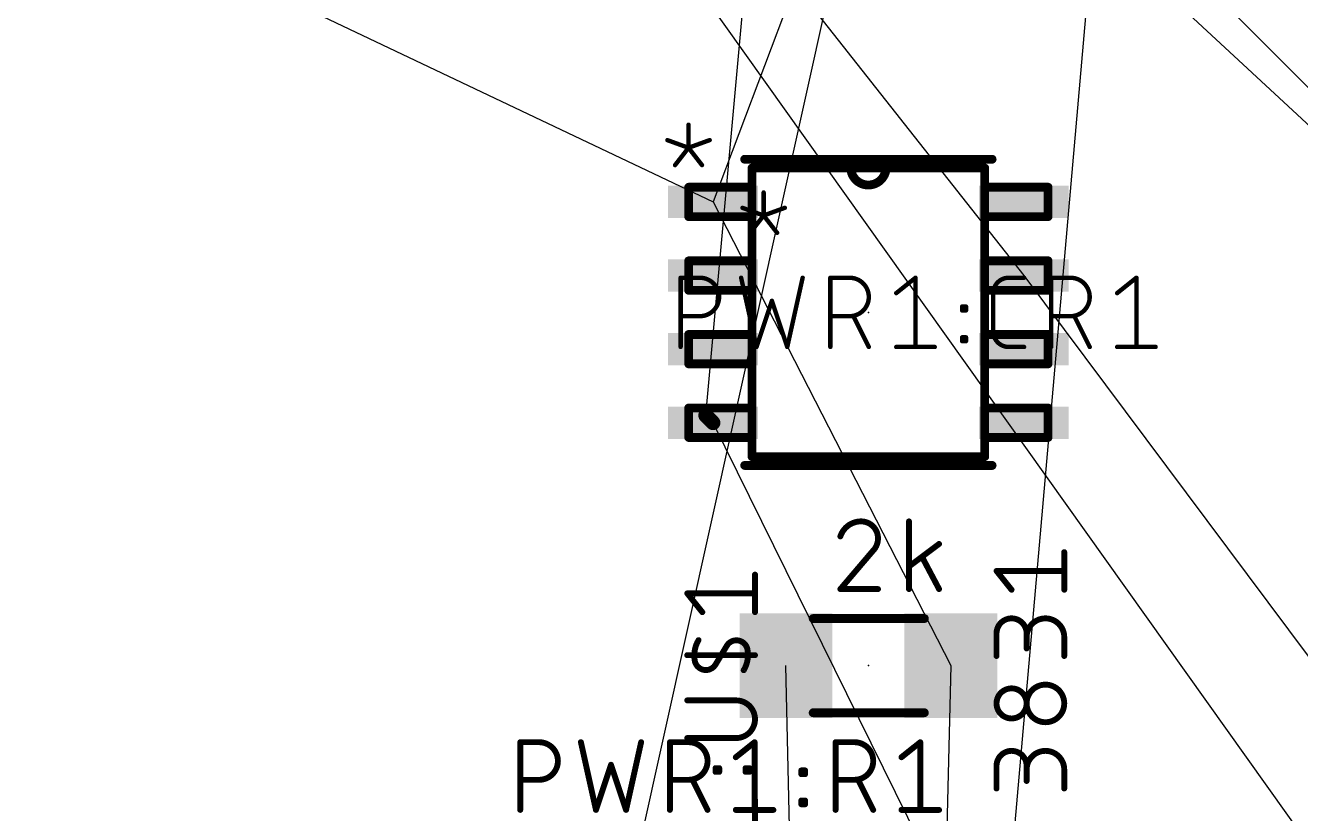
# Model space of a CAD drawing. Extents: x -83 to 167, y -158 to 93.
# Drawn here: x 110.88 to 132.87, y 39.14 to 52.74 of the extents above; entities that cross this region are included whole.
import ezdxf

# ---------------------------------------------------------------- set-up
doc = ezdxf.new("R2010")
doc.units = 0
for name, color, linetype in [('1', 22, 'CONTINUOUS'), ('19', 53, 'CONTINUOUS'), ('21', 253, 'CONTINUOUS'), ('23', 7, 'CONTINUOUS'), ('25', 253, 'CONTINUOUS'), ('27', 253, 'CONTINUOUS'), ('51', 253, 'CONTINUOUS')]:
    doc.layers.add(name, color=color, linetype=linetype)

# ---------------------------------------------------------------- blocks, each defined once
blk = doc.blocks.new('RECT')
blk.add_solid([(-0.5, -0.5), (0.5, -0.5), (-0.5, 0.5), (0.5, 0.5)])

msp = doc.modelspace()

# ---------------------------------------------------------------- linework, layer by layer
at = {"layer": '1', "const_width": 0.254}
msp.add_lwpolyline([(122.6073, 46.012), (122.7343, 45.885)], dxfattribs=at)
at = {"layer": '1', "const_width": 0.127}
for points in [[(122.6522, 46.0569, 1), (122.5624, 45.9671)], [(122.6894, 45.8401, 1), (122.7792, 45.9299)]]:
    msp.add_lwpolyline(points, format="xyb", dxfattribs=at)
at = {"layer": '19'}
for p, q in [((112.507, 68.21), (128.0937, 48.425)), ((114.507, 68.21), (152.7952, 32.6262)), ((116.507, 68.21), (152.7952, 31.8134)), ((130.507, 68.21), (126.836, 26.454)), ((142.026, 25.946), (117.028, 61.05)), ((110.876, -9.126), (125.652, 57.442)), ((122.6073, 46.012), (123.652, 57.442)), ((125.652, 57.442), (122.7343, 49.695)), ((112.528, 54.55), (122.7343, 49.695)), ((122.7343, 49.695), (126.836, 41.694)), ((128.0937, 48.425), (144.87, 25.946)), ((126.714, 37.818), (122.7343, 45.885)), ((124.114, 35.918), (123.992, 41.694)), ((126.836, 41.694), (126.714, 36.868))]:
    msp.add_line(p, q, dxfattribs=at)
at = {"layer": '21'}
for points, const_width in [([(122.3117, 51.0271), (122.3117, 50.6292)], 0.0762), ([(122.3117, 50.6292), (121.9469, 50.7618)], 0.0762), ([(122.3117, 50.6292), (122.6764, 50.7618)], 0.0762), ([(122.0795, 50.3307), (122.3117, 50.6292)], 0.0762), ([(122.3117, 50.6292), (122.5438, 50.3307)], 0.0762), ([(127.5476, 50.4316), (123.2804, 50.4316)], 0.1524), ([(123.2804, 45.1484), (127.5476, 45.1484)], 0.1524)]:
    msp.add_lwpolyline(points, dxfattribs=dict(at, const_width=const_width))
for points, const_width in [([(122.3307, 51.0271, 1), (122.2926, 51.0271)], 0.0381), ([(121.9534, 50.7797, 1), (121.9404, 50.7439)], 0.0381), ([(122.683, 50.7439, 1), (122.6699, 50.7797)], 0.0381), ([(122.3267, 50.6408, 1), (122.2966, 50.6175)], 0.0381), ([(122.3052, 50.6471, 1), (122.3182, 50.6113)], 0.0381), ([(122.2926, 50.6292, 1), (122.3307, 50.6292)], 0.0381), ([(122.3267, 50.6175, 1), (122.2966, 50.6408)], 0.0381), ([(122.3052, 50.6113, 1), (122.3182, 50.6471)], 0.0381), ([(122.0645, 50.3424, 1), (122.0946, 50.319)], 0.0381), ([(122.5288, 50.319, 1), (122.5588, 50.3424)], 0.0381), ([(123.2804, 50.4697, 1), (123.2804, 50.3935)], 0.0762), ([(127.5476, 50.3935, 1), (127.5476, 50.4697)], 0.0762), ([(123.2804, 45.1865, 1), (123.2804, 45.1103)], 0.0762), ([(127.5476, 45.1103, 1), (127.5476, 45.1865)], 0.0762)]:
    msp.add_lwpolyline(points, format="xyb", dxfattribs=dict(at, const_width=const_width))
at = {"layer": '23'}
for p in [(125.414, 47.79), (125.414, 41.694)]:
    msp.add_point(p, dxfattribs=at)
at = {"layer": '25'}
for points, const_width in [([(122.1755, 47.1931), (122.1755, 48.3869)], 0.0762), ([(122.1755, 48.3869), (122.5071, 48.3869)], 0.0762), ([(123.219, 48.3869), (123.4843, 47.1931)], 0.0762), ([(124.0149, 47.1931), (124.2802, 48.3869)], 0.0762), ([(124.7579, 47.1931), (124.7579, 48.3869)], 0.0762), ([(124.7579, 48.3869), (125.0895, 48.3869)], 0.0762), ([(125.8945, 48.1216), (126.2261, 48.3869)], 0.0762), ([(126.2261, 48.3869), (126.2261, 47.1931)], 0.0762), ([(127.8333, 48.3869), (128.0985, 48.3869)], 0.0762), ([(128.5679, 47.1931), (128.5679, 48.3869)], 0.0762), ([(128.5679, 48.3869), (128.8995, 48.3869)], 0.0762), ([(129.7045, 48.1216), (130.0361, 48.3869)], 0.0762), ([(130.0361, 48.3869), (130.0361, 47.1931)], 0.0762), ([(123.4843, 47.1931), (123.7496, 47.989)], 0.0762), ([(123.7496, 47.989), (124.0149, 47.1931)], 0.0762), ([(127.568, 47.4584), (127.568, 48.1216)], 0.0762), ([(122.5071, 47.7237), (122.1755, 47.7237)], 0.0762), ([(125.0895, 47.7237), (124.7579, 47.7237)], 0.0762), ([(125.4211, 47.1931), (125.1559, 47.7237)], 0.0762), ([(127.0311, 47.8232), (127.0311, 47.8895)], 0.0762), ([(127.0311, 47.8895), (127.0974, 47.8895)], 0.0762), ([(127.0974, 47.8232), (127.0311, 47.8232)], 0.0762), ([(127.0974, 47.8895), (127.0974, 47.8232)], 0.0762), ([(128.8995, 47.7237), (128.5679, 47.7237)], 0.0762), ([(129.2311, 47.1931), (128.9658, 47.7237)], 0.0762), ([(127.0311, 47.2926), (127.0311, 47.3589)], 0.0762), ([(127.0311, 47.3589), (127.0974, 47.3589)], 0.0762), ([(127.0974, 47.2926), (127.0311, 47.2926)], 0.0762), ([(127.0974, 47.3589), (127.0974, 47.2926)], 0.0762), ([(125.8945, 47.1931), (126.5577, 47.1931)], 0.0762), ([(128.0985, 47.1931), (127.8333, 47.1931)], 0.0762), ([(129.7045, 47.1931), (130.3677, 47.1931)], 0.0762), ([(123.4582, 42.6168), (123.4582, 43.266)], 0.1016), ([(122.5494, 42.6168), (122.2898, 42.9414)], 0.1016), ([(122.2898, 42.9414), (123.4582, 42.9414)], 0.1016), ([(122.874, 41.8746), (122.9714, 42.0369)], 0.1016), ([(123.4582, 41.8746), (122.2898, 41.8746)], 0.1016), ([(122.874, 41.8746), (122.7766, 41.7123)], 0.1016), ([(123.1336, 41.0943), (122.2898, 41.0943)], 0.1016), ([(122.2898, 40.4452), (123.1336, 40.4452)], 0.1016), ([(119.4097, 39.2048), (119.4097, 40.3732)], 0.1016), ([(119.4097, 40.3732), (119.7343, 40.3732)], 0.1016), ([(120.4554, 40.3732), (120.715, 39.2048)], 0.1016), ([(121.2343, 39.2048), (121.4939, 40.3732)], 0.1016), ([(121.991, 39.2048), (121.991, 40.3732)], 0.1016), ([(121.991, 40.3732), (122.3155, 40.3732)], 0.1016), ([(123.1266, 40.1136), (123.4512, 40.3732)], 0.1016), ([(123.4512, 40.3732), (123.4512, 39.2048)], 0.1016), ([(124.8485, 39.2048), (124.8485, 40.3732)], 0.1016), ([(124.8485, 40.3732), (125.173, 40.3732)], 0.1016), ([(125.9841, 40.1136), (126.3086, 40.3732)], 0.1016), ([(126.3086, 40.3732), (126.3086, 39.2048)], 0.1016), ([(120.715, 39.2048), (120.9747, 39.9837)], 0.1016), ([(120.9747, 39.9837), (121.2343, 39.2048)], 0.1016), ([(122.7766, 39.861), (122.7766, 39.9259)], 0.1016), ([(122.7766, 39.9259), (122.8415, 39.9259)], 0.1016), ([(122.8415, 39.861), (122.7766, 39.861)], 0.1016), ([(122.8415, 39.9259), (122.8415, 39.861)], 0.1016), ([(123.2959, 39.861), (123.2959, 39.9259)], 0.1016), ([(123.2959, 39.9259), (123.3608, 39.9259)], 0.1016), ([(123.3608, 39.861), (123.2959, 39.861)], 0.1016), ([(123.3608, 39.9259), (123.3608, 39.861)], 0.1016), ([(124.2569, 39.8215), (124.2569, 39.8864)], 0.1016), ([(124.2569, 39.8864), (124.3218, 39.8864)], 0.1016), ([(124.3218, 39.8215), (124.2569, 39.8215)], 0.1016), ([(124.3218, 39.8864), (124.3218, 39.8215)], 0.1016), ([(119.7343, 39.7241), (119.4097, 39.7241)], 0.1016), ([(122.3155, 39.7241), (121.991, 39.7241)], 0.1016), ([(122.6401, 39.2048), (122.3804, 39.7241)], 0.1016), ([(125.173, 39.7241), (124.8485, 39.7241)], 0.1016), ([(125.4976, 39.2048), (125.2379, 39.7241)], 0.1016), ([(123.4582, 38.7307), (123.4582, 39.3798)], 0.1016), ([(124.2569, 39.3022), (124.2569, 39.3671)], 0.1016), ([(124.2569, 39.3671), (124.3218, 39.3671)], 0.1016), ([(124.3218, 39.3671), (124.3218, 39.3022)], 0.1016), ([(123.1266, 39.2048), (123.7757, 39.2048)], 0.1016), ([(124.3218, 39.3022), (124.2569, 39.3022)], 0.1016), ([(125.9841, 39.2048), (126.6332, 39.2048)], 0.1016)]:
    msp.add_lwpolyline(points, dxfattribs=dict(at, const_width=const_width))
for points, const_width in [([(122.1755, 48.406, 1), (122.1755, 48.3679)], 0.0381), ([(122.1945, 48.3869, 1), (122.1565, 48.3869)], 0.0381), ([(122.5071, 47.7237, 1), (122.5071, 48.3869)], 0.0762), ([(122.5071, 48.406, 1), (122.5071, 48.3679)], 0.0381), ([(122.5071, 48.3679, 1), (122.5071, 48.406)], 0.0381), ([(123.2376, 48.391, 1), (123.2004, 48.3828)], 0.0381), ([(124.2988, 48.3828, 1), (124.2616, 48.391)], 0.0381), ([(124.7579, 48.406, 1), (124.7579, 48.3679)], 0.0381), ([(124.777, 48.3869, 1), (124.7389, 48.3869)], 0.0381), ([(125.0895, 47.7237, 1), (125.0895, 48.3869)], 0.0762), ([(125.0895, 48.406, 1), (125.0895, 48.3679)], 0.0381), ([(125.0895, 48.3679, 1), (125.0895, 48.406)], 0.0381), ([(126.2451, 48.3869, 1), (126.207, 48.3869)], 0.0381), ([(126.238, 48.372, 1), (126.2142, 48.4018)], 0.0381), ([(127.8333, 48.3869, 0.4142), (127.568, 48.1216)], 0.0762), ([(127.8333, 48.406, 1), (127.8333, 48.3679)], 0.0381), ([(127.8333, 48.3679, 1), (127.8333, 48.4059)], 0.0381), ([(128.0985, 48.3679, 1), (128.0985, 48.406)], 0.0381), ([(128.5679, 48.406, 1), (128.5679, 48.3679)], 0.0381), ([(128.587, 48.3869, 1), (128.5489, 48.3869)], 0.0381), ([(128.8995, 47.7237, 1), (128.8995, 48.3869)], 0.0762), ([(128.8995, 48.406, 1), (128.8995, 48.3679)], 0.0381), ([(128.8995, 48.3679, 1), (128.8995, 48.406)], 0.0381), ([(130.0551, 48.3869, 1), (130.017, 48.3869)], 0.0381), ([(130.048, 48.372, 1), (130.0242, 48.4018)], 0.0381), ([(123.7677, 47.995, 1), (123.7315, 47.9829)], 0.0381), ([(123.7677, 47.9829, 1), (123.7315, 47.995)], 0.0381), ([(125.8826, 48.1365, 1), (125.9064, 48.1067)], 0.0381), ([(127.587, 48.1216, 1), (127.5489, 48.1216)], 0.0381), ([(127.5489, 48.1216, 1), (127.587, 48.1216)], 0.0381), ([(129.6926, 48.1365, 1), (129.7164, 48.1067)], 0.0381), ([(122.1755, 47.7427, 1), (122.1755, 47.7046)], 0.0381), ([(122.5071, 47.7427, 1), (122.5071, 47.7046)], 0.0381), ([(122.5071, 47.7046, 1), (122.5071, 47.7427)], 0.0381), ([(124.7579, 47.7427, 1), (124.7579, 47.7046)], 0.0381), ([(125.0895, 47.7427, 1), (125.0895, 47.7046)], 0.0381), ([(125.0895, 47.7046, 1), (125.0895, 47.7427)], 0.0381), ([(125.1729, 47.7322, 1), (125.1388, 47.7152)], 0.0381), ([(127.0311, 47.9085, 1), (127.0311, 47.8704)], 0.0381), ([(127.0311, 47.8422, 1), (127.0311, 47.8041)], 0.0381), ([(127.0502, 47.8895, 1), (127.0121, 47.8895)], 0.0381), ([(127.0121, 47.8232, 1), (127.0502, 47.8232)], 0.0381), ([(127.1165, 47.8895, 1), (127.0784, 47.8895)], 0.0381), ([(127.0784, 47.8232, 1), (127.1165, 47.8232)], 0.0381), ([(127.0974, 47.8704, 1), (127.0974, 47.9085)], 0.0381), ([(127.0974, 47.8041, 1), (127.0974, 47.8422)], 0.0381), ([(128.5679, 47.7427, 1), (128.5679, 47.7046)], 0.0381), ([(128.8995, 47.7427, 1), (128.8995, 47.7046)], 0.0381), ([(128.8995, 47.7046, 1), (128.8995, 47.7427)], 0.0381), ([(128.9829, 47.7322, 1), (128.9488, 47.7152)], 0.0381), ([(127.0311, 47.378, 1), (127.0311, 47.3399)], 0.0381), ([(127.0311, 47.3116, 1), (127.0311, 47.2735)], 0.0381), ([(127.0502, 47.3589, 1), (127.0121, 47.3589)], 0.0381), ([(127.0121, 47.2926, 1), (127.0502, 47.2926)], 0.0381), ([(127.1165, 47.3589, 1), (127.0784, 47.3589)], 0.0381), ([(127.0784, 47.2926, 1), (127.1165, 47.2926)], 0.0381), ([(127.0974, 47.3399, 1), (127.0974, 47.378)], 0.0381), ([(127.0974, 47.2735, 1), (127.0974, 47.3116)], 0.0381), ([(127.568, 47.4584, 0.4142), (127.8333, 47.1931)], 0.0762), ([(127.587, 47.4584, 1), (127.5489, 47.4584)], 0.0381), ([(127.5489, 47.4584, 1), (127.587, 47.4584)], 0.0381), ([(122.1565, 47.1931, 1), (122.1945, 47.1931)], 0.0381), ([(123.4662, 47.1991, 1), (123.5024, 47.1871)], 0.0381), ([(123.4657, 47.189, 1), (123.5029, 47.1972)], 0.0381), ([(123.9963, 47.1972, 1), (124.0335, 47.189)], 0.0381), ([(123.9968, 47.1871, 1), (124.033, 47.1991)], 0.0381), ([(124.7389, 47.1931, 1), (124.777, 47.1931)], 0.0381), ([(125.4041, 47.1846, 1), (125.4382, 47.2016)], 0.0381), ([(125.8945, 47.2122, 1), (125.8945, 47.1741)], 0.0381), ([(126.207, 47.1931, 1), (126.2451, 47.1931)], 0.0381), ([(126.5577, 47.1741, 1), (126.5577, 47.2122)], 0.0381), ([(127.8333, 47.2122, 1), (127.8333, 47.1741)], 0.0381), ([(127.8333, 47.1741, 1), (127.8333, 47.2122)], 0.0381), ([(128.0985, 47.1741, 1), (128.0985, 47.2122)], 0.0381), ([(128.5489, 47.1931, 1), (128.587, 47.1931)], 0.0381), ([(129.2141, 47.1846, 1), (129.2482, 47.2016)], 0.0381), ([(129.7045, 47.2122, 1), (129.7045, 47.1741)], 0.0381), ([(130.017, 47.1931, 1), (130.0551, 47.1931)], 0.0381), ([(130.3677, 47.1741, 1), (130.3677, 47.2122)], 0.0381), ([(123.4836, 43.266, 1), (123.4328, 43.266)], 0.0508), ([(122.3096, 42.9573, 1), (122.27, 42.9255)], 0.0508), ([(122.2898, 42.9668, 1), (122.2898, 42.916)], 0.0508), ([(123.4582, 42.916, 1), (123.4582, 42.9668)], 0.0508), ([(122.5296, 42.601, 1), (122.5693, 42.6327)], 0.0508), ([(123.4328, 42.6168, 1), (123.4836, 42.6168)], 0.0508), ([(122.4845, 42.1343, 0.1823), (122.4196, 41.7772)], 0.1016), ([(122.5063, 42.1212, 1), (122.4628, 42.1473)], 0.0508), ([(123.3284, 41.972, 0.6917), (122.9714, 42.0369)], 0.1016), ([(122.9496, 42.05, 1), (122.9931, 42.0238)], 0.0508), ([(122.9931, 42.0238, 1), (122.9496, 42.05)], 0.0508), ([(123.2635, 41.615, 0.1823), (123.3284, 41.972)], 0.1016), ([(123.3534, 41.9765, 1), (123.3034, 41.9674)], 0.0508), ([(122.2898, 41.9, 1), (122.2898, 41.8492)], 0.0508), ([(122.4446, 41.7818, 1), (122.3946, 41.7727)], 0.0508), ([(122.4196, 41.7772, 0.6917), (122.7766, 41.7123)], 0.1016), ([(122.3946, 41.7727, 1), (122.4446, 41.7818)], 0.0508), ([(122.8522, 41.8877, 1), (122.8958, 41.8615)], 0.0508), ([(122.8958, 41.8615, 1), (122.8522, 41.8877)], 0.0508), ([(123.3034, 41.9674, 1), (123.3534, 41.9765)], 0.0508), ([(123.4582, 41.8492, 1), (123.4582, 41.9)], 0.0508), ([(122.7549, 41.7254, 1), (122.7984, 41.6993)], 0.0508), ([(122.7984, 41.6993, 1), (122.7549, 41.7254)], 0.0508), ([(123.2417, 41.628, 1), (123.2852, 41.6019)], 0.0508), ([(122.2898, 41.1197, 1), (122.2898, 41.0689)], 0.0508), ([(123.1336, 40.4452, 1), (123.1336, 41.0943)], 0.1016), ([(123.1336, 41.1197, 1), (123.1336, 41.0689)], 0.0508), ([(123.1336, 41.0689, 1), (123.1336, 41.1197)], 0.0508), ([(122.2898, 40.4706, 1), (122.2898, 40.4198)], 0.0508), ([(123.1336, 40.4706, 1), (123.1336, 40.4198)], 0.0508), ([(123.1336, 40.4198, 1), (123.1336, 40.4706)], 0.0508), ([(119.4351, 40.3732, 1), (119.3843, 40.3732)], 0.0508), ([(119.4097, 40.3986, 1), (119.4097, 40.3478)], 0.0508), ([(119.7343, 39.7241, 1), (119.7343, 40.3732)], 0.1016), ([(119.7343, 40.3986, 1), (119.7343, 40.3478)], 0.0508), ([(119.7343, 40.3478, 1), (119.7343, 40.3986)], 0.0508), ([(120.4802, 40.3787, 1), (120.4306, 40.3677)], 0.0508), ([(121.5187, 40.3677, 1), (121.4692, 40.3787)], 0.0508), ([(122.0164, 40.3732, 1), (121.9656, 40.3732)], 0.0508), ([(121.991, 40.3986, 1), (121.991, 40.3478)], 0.0508), ([(122.3155, 39.7241, 1), (122.3155, 40.3732)], 0.1016), ([(122.3155, 40.3986, 1), (122.3155, 40.3478)], 0.0508), ([(122.3155, 40.3478, 1), (122.3155, 40.3986)], 0.0508), ([(123.4766, 40.3732, 1), (123.4258, 40.3732)], 0.0508), ([(123.467, 40.3534, 1), (123.4353, 40.393)], 0.0508), ([(124.8739, 40.3732, 1), (124.8231, 40.3732)], 0.0508), ([(124.8485, 40.3986, 1), (124.8485, 40.3478)], 0.0508), ([(125.173, 39.7241, 1), (125.173, 40.3732)], 0.1016), ([(125.173, 40.3986, 1), (125.173, 40.3478)], 0.0508), ([(125.173, 40.3478, 1), (125.173, 40.3986)], 0.0508), ([(126.334, 40.3732, 1), (126.2832, 40.3732)], 0.0508), ([(126.3245, 40.3534, 1), (126.2928, 40.393)], 0.0508), ([(120.9988, 39.9918, 1), (120.9506, 39.9757)], 0.0508), ([(120.9988, 39.9757, 1), (120.9506, 39.9918)], 0.0508), ([(123.1107, 40.1334, 1), (123.1425, 40.0937)], 0.0508), ([(125.9682, 40.1334, 1), (126, 40.0937)], 0.0508), ([(122.802, 39.9259, 1), (122.7512, 39.9259)], 0.0508), ([(122.7766, 39.9513, 1), (122.7766, 39.9005)], 0.0508), ([(122.7766, 39.8864, 1), (122.7766, 39.8356)], 0.0508), ([(122.7512, 39.861, 1), (122.802, 39.861)], 0.0508), ([(122.8669, 39.9259, 1), (122.8161, 39.9259)], 0.0508), ([(122.8161, 39.861, 1), (122.8669, 39.861)], 0.0508), ([(122.8415, 39.9005, 1), (122.8415, 39.9513)], 0.0508), ([(122.8415, 39.8356, 1), (122.8415, 39.8864)], 0.0508), ([(123.3213, 39.9259, 1), (123.2705, 39.9259)], 0.0508), ([(123.2959, 39.9513, 1), (123.2959, 39.9005)], 0.0508), ([(123.2959, 39.8864, 1), (123.2959, 39.8356)], 0.0508), ([(123.2705, 39.861, 1), (123.3213, 39.861)], 0.0508), ([(123.3862, 39.9259, 1), (123.3354, 39.9259)], 0.0508), ([(123.3354, 39.861, 1), (123.3862, 39.861)], 0.0508), ([(123.3608, 39.9005, 1), (123.3608, 39.9513)], 0.0508), ([(123.3608, 39.8356, 1), (123.3608, 39.8864)], 0.0508), ([(124.2823, 39.8864, 1), (124.2315, 39.8864)], 0.0508), ([(124.2569, 39.9118, 1), (124.2569, 39.861)], 0.0508), ([(124.2569, 39.8469, 1), (124.2569, 39.7961)], 0.0508), ([(124.2315, 39.8215, 1), (124.2823, 39.8215)], 0.0508), ([(124.3472, 39.8864, 1), (124.2964, 39.8864)], 0.0508), ([(124.2964, 39.8215, 1), (124.3472, 39.8215)], 0.0508), ([(124.3218, 39.861, 1), (124.3218, 39.9118)], 0.0508), ([(124.3218, 39.7961, 1), (124.3218, 39.8469)], 0.0508), ([(119.4097, 39.7495, 1), (119.4097, 39.6987)], 0.0508), ([(119.7343, 39.7495, 1), (119.7343, 39.6987)], 0.0508), ([(119.7343, 39.6987, 1), (119.7343, 39.7495)], 0.0508), ([(121.991, 39.7495, 1), (121.991, 39.6987)], 0.0508), ([(122.3155, 39.7495, 1), (122.3155, 39.6987)], 0.0508), ([(122.3155, 39.6987, 1), (122.3155, 39.7495)], 0.0508), ([(122.4031, 39.7354, 1), (122.3577, 39.7127)], 0.0508), ([(124.8485, 39.7495, 1), (124.8485, 39.6987)], 0.0508), ([(125.173, 39.7495, 1), (125.173, 39.6987)], 0.0508), ([(125.173, 39.6987, 1), (125.173, 39.7495)], 0.0508), ([(125.2606, 39.7354, 1), (125.2152, 39.7127)], 0.0508), ([(123.4836, 39.3798, 1), (123.4328, 39.3798)], 0.0508), ([(124.2823, 39.3671, 1), (124.2315, 39.3671)], 0.0508), ([(124.2569, 39.3925, 1), (124.2569, 39.3417)], 0.0508), ([(124.3472, 39.3671, 1), (124.2964, 39.3671)], 0.0508), ([(124.3218, 39.3417, 1), (124.3218, 39.3925)], 0.0508), ([(119.3843, 39.2048, 1), (119.4351, 39.2048)], 0.0508), ([(120.6909, 39.2128, 1), (120.7391, 39.1968)], 0.0508), ([(120.6902, 39.1993, 1), (120.7398, 39.2103)], 0.0508), ([(121.2095, 39.2103, 1), (121.2591, 39.1993)], 0.0508), ([(121.2102, 39.1968, 1), (121.2584, 39.2128)], 0.0508), ([(121.9656, 39.2048, 1), (122.0164, 39.2048)], 0.0508), ([(122.6174, 39.1934, 1), (122.6628, 39.2162)], 0.0508), ([(123.1266, 39.2302, 1), (123.1266, 39.1794)], 0.0508), ([(123.4258, 39.2048, 1), (123.4766, 39.2048)], 0.0508), ([(123.7757, 39.1794, 1), (123.7757, 39.2302)], 0.0508), ([(124.2569, 39.3276, 1), (124.2569, 39.2768)], 0.0508), ([(124.2315, 39.3022, 1), (124.2823, 39.3022)], 0.0508), ([(124.2964, 39.3022, 1), (124.3472, 39.3022)], 0.0508), ([(124.3218, 39.2768, 1), (124.3218, 39.3276)], 0.0508), ([(124.8231, 39.2048, 1), (124.8739, 39.2048)], 0.0508), ([(125.4748, 39.1934, 1), (125.5203, 39.2162)], 0.0508), ([(125.9841, 39.2302, 1), (125.9841, 39.1794)], 0.0508), ([(126.2832, 39.2048, 1), (126.334, 39.2048)], 0.0508), ([(126.6332, 39.1794, 1), (126.6332, 39.2302)], 0.0508)]:
    msp.add_lwpolyline(points, format="xyb", dxfattribs=dict(at, const_width=const_width))
at = {"layer": '27'}
for points, const_width in [([(125.2876, 44.1832, 0.3252), (124.9306, 43.9236)], 0.1016), ([(125.5797, 43.8911, 0.4142), (125.2876, 44.1832)], 0.1016), ([(125.2876, 44.2086, 1), (125.2876, 44.1578)], 0.0508), ([(125.2876, 44.1578, 1), (125.2876, 44.2086)], 0.0508), ([(126.1393, 44.1832, 1), (126.0885, 44.1832)], 0.0508), ([(124.9064, 43.9314, 1), (124.9547, 43.9157)], 0.0508), ([(125.4823, 43.6639, 0.2053), (125.5797, 43.8911)], 0.1016), ([(125.6051, 43.8911, 1), (125.5543, 43.8911)], 0.0508), ([(125.5543, 43.8911, 1), (125.6051, 43.8911)], 0.0508), ([(126.6484, 43.7734, 1), (126.618, 43.8141)], 0.0508), ([(125.4648, 43.6823, 1), (125.4998, 43.6455)], 0.0508), ([(125.5017, 43.6475, 1), (125.4629, 43.6804)], 0.0508), ([(126.3635, 43.5784, 1), (126.3187, 43.5547)], 0.0508), ([(128.8176, 43.6526, 1), (128.7668, 43.6526)], 0.0508), ([(126.0987, 43.4246, 1), (126.1292, 43.3839)], 0.0508), ([(127.6436, 43.3439, 1), (127.604, 43.3122)], 0.0508), ([(127.6238, 43.3534, 1), (127.6238, 43.3026)], 0.0508), ([(128.7922, 43.3026, 1), (128.7922, 43.3534)], 0.0508), ([(124.9112, 43.0313, 1), (124.9499, 42.9983)], 0.0508), ([(124.9306, 43.0402, 1), (124.9306, 42.9894)], 0.0508), ([(125.5797, 42.9894, 1), (125.5797, 43.0402)], 0.0508), ([(126.0885, 43.0148, 1), (126.1393, 43.0148)], 0.0508), ([(126.6108, 43.0029, 1), (126.6556, 43.0267)], 0.0508), ([(127.8636, 42.9876, 1), (127.9033, 43.0194)], 0.0508), ([(128.7668, 43.0035, 1), (128.8176, 43.0035)], 0.0508), ([(128.1431, 42.25, 1), (127.6238, 42.25)], 0.1016), ([(128.7922, 42.1851, 1), (128.1431, 42.1851)], 0.1016), ([(127.6492, 42.25, 1), (127.5984, 42.25)], 0.0508), ([(127.5984, 42.25, 1), (127.6492, 42.25)], 0.0508), ([(128.1685, 42.25, 1), (128.1177, 42.25)], 0.0508), ([(128.1177, 42.25, 1), (128.1685, 42.25)], 0.0508), ([(128.8176, 42.1851, 1), (128.7668, 42.1851)], 0.0508), ([(128.1177, 42.1851, 1), (128.1685, 42.1851)], 0.0508), ([(128.1177, 41.9903, 1), (128.1685, 41.9903)], 0.0508), ([(128.7668, 42.1851, 1), (128.8176, 42.1851)], 0.0508), ([(127.5984, 41.8605, 1), (127.6492, 41.8605)], 0.0508), ([(128.7668, 41.8605, 1), (128.8176, 41.8605)], 0.0508), ([(127.8834, 41.3017, 1), (127.8834, 40.7824)], 0.1016), ([(127.8834, 40.7824, 1), (127.8834, 41.3017)], 0.1016), ([(127.8834, 41.3271, 1), (127.8834, 41.2763)], 0.0508), ([(127.8834, 41.2763, 1), (127.8834, 41.3271)], 0.0508), ([(128.4676, 41.3666, 1), (128.4676, 40.7175)], 0.1016), ([(128.4676, 40.7175, 1), (128.4676, 41.3666)], 0.1016), ([(128.4676, 41.392, 1), (128.4676, 41.3412)], 0.0508), ([(128.4676, 41.3412, 1), (128.4676, 41.392)], 0.0508), ([(127.8834, 40.8078, 1), (127.8834, 40.757)], 0.0508), ([(127.8834, 40.757, 1), (127.8834, 40.8078)], 0.0508), ([(128.4676, 40.7429, 1), (128.4676, 40.6921)], 0.0508), ([(128.4676, 40.6921, 1), (128.4676, 40.7429)], 0.0508), ([(128.1431, 39.964, 1), (127.6238, 39.964)], 0.1016), ([(128.7922, 39.8991, 1), (128.1431, 39.8991)], 0.1016), ([(127.6492, 39.964, 1), (127.5984, 39.964)], 0.0508), ([(127.5984, 39.964, 1), (127.6492, 39.964)], 0.0508), ([(128.1685, 39.964, 1), (128.1177, 39.964)], 0.0508), ([(128.1177, 39.964, 1), (128.1685, 39.964)], 0.0508), ([(128.1177, 39.8991, 1), (128.1685, 39.8991)], 0.0508), ([(128.8176, 39.8991, 1), (128.7668, 39.8991)], 0.0508), ([(128.7668, 39.8991, 1), (128.8176, 39.8991)], 0.0508), ([(127.5984, 39.5745, 1), (127.6492, 39.5745)], 0.0508), ([(128.1177, 39.7043, 1), (128.1685, 39.7043)], 0.0508), ([(128.7668, 39.5745, 1), (128.8176, 39.5745)], 0.0508)]:
    msp.add_lwpolyline(points, format="xyb", dxfattribs=dict(at, const_width=const_width))
at = {"layer": '27', "const_width": 0.1016}
for points in [[(126.1139, 43.0148), (126.1139, 44.1832)], [(126.6332, 43.7937), (126.1139, 43.4043)], [(125.4823, 43.6639), (124.9306, 43.0148)], [(126.6332, 43.0148), (126.3411, 43.5665)], [(128.7922, 43.0035), (128.7922, 43.6526)], [(127.8834, 43.0035), (127.6238, 43.328)], [(127.6238, 43.328), (128.7922, 43.328)], [(124.9306, 43.0148), (125.5797, 43.0148)], [(127.6238, 41.8605), (127.6238, 42.25)], [(128.1431, 42.25), (128.1431, 41.9903)], [(128.7922, 41.8605), (128.7922, 42.1851)], [(127.6238, 39.5745), (127.6238, 39.964)], [(128.1431, 39.964), (128.1431, 39.7043)], [(128.7922, 39.5745), (128.7922, 39.8991)]]:
    msp.add_lwpolyline(points, dxfattribs=at)
at = {"layer": '51'}
for points, const_width in [([(125.1092, 50.2792, 1), (125.7188, 50.3046)], 0.1524), ([(125.7569, 50.3062, 1), (125.6807, 50.303)], 0.0762), ([(123.4074, 50.3173, 1), (123.4074, 50.2411)], 0.0762), ([(123.4455, 50.2792, 1), (123.3693, 50.2792)], 0.0762), ([(125.1092, 50.3173, 1), (125.1092, 50.2411)], 0.0762), ([(125.1473, 50.2808, 1), (125.0711, 50.2776)], 0.0762), ([(125.1092, 50.2411, 1), (125.1092, 50.3173)], 0.0762), ([(127.4587, 50.2792, 1), (127.3825, 50.2792)], 0.0762), ([(127.4206, 50.2411, 1), (127.4206, 50.3173)], 0.0762), ([(122.3152, 49.9871, 1), (122.3152, 49.9109)], 0.0762), ([(122.3533, 49.949, 1), (122.2771, 49.949)], 0.0762), ([(123.4455, 49.949, 1), (123.3693, 49.949)], 0.0762), ([(123.4074, 49.9109, 1), (123.4074, 49.9871)], 0.0762), ([(127.4587, 49.949, 1), (127.3825, 49.949)], 0.0762), ([(127.4206, 49.9871, 1), (127.4206, 49.9109)], 0.0762), ([(128.5509, 49.949, 1), (128.4747, 49.949)], 0.0762), ([(128.5128, 49.9109, 1), (128.5128, 49.9871)], 0.0762), ([(123.6261, 49.8587, 1), (123.588, 49.8587)], 0.0381), ([(122.3152, 49.4791, 1), (122.3152, 49.4029)], 0.0762), ([(123.2488, 49.6113, 1), (123.2358, 49.5755)], 0.0381), ([(123.4074, 49.4029, 1), (123.4074, 49.4791)], 0.0762), ([(123.6221, 49.4724, 1), (123.592, 49.4491)], 0.0381), ([(123.6006, 49.4787, 1), (123.6136, 49.4429)], 0.0381), ([(123.588, 49.4608, 1), (123.6261, 49.4608)], 0.0381), ([(123.6221, 49.4491, 1), (123.592, 49.4724)], 0.0381), ([(123.6006, 49.4429, 1), (123.6136, 49.4787)], 0.0381), ([(123.9784, 49.5755, 1), (123.9653, 49.6113)], 0.0381), ([(127.4206, 49.4791, 1), (127.4206, 49.4029)], 0.0762), ([(128.5128, 49.4029, 1), (128.5128, 49.4791)], 0.0762), ([(122.2771, 49.441, 1), (122.3533, 49.441)], 0.0762), ([(123.3693, 49.441, 1), (123.4455, 49.441)], 0.0762), ([(127.3825, 49.441, 1), (127.4587, 49.441)], 0.0762), ([(128.4747, 49.441, 1), (128.5509, 49.441)], 0.0762), ([(123.3599, 49.174, 1), (123.39, 49.1506)], 0.0381), ([(123.8242, 49.1506, 1), (123.8542, 49.174)], 0.0381), ([(122.3152, 48.7171, 1), (122.3152, 48.6409)], 0.0762), ([(122.3533, 48.679, 1), (122.2771, 48.679)], 0.0762), ([(123.4455, 48.679, 1), (123.3693, 48.679)], 0.0762), ([(123.4074, 48.6409, 1), (123.4074, 48.7171)], 0.0762), ([(127.4587, 48.679, 1), (127.3825, 48.679)], 0.0762), ([(127.4206, 48.7171, 1), (127.4206, 48.6409)], 0.0762), ([(128.5509, 48.679, 1), (128.4747, 48.679)], 0.0762), ([(128.5128, 48.6409, 1), (128.5128, 48.7171)], 0.0762), ([(122.3152, 48.2091, 1), (122.3152, 48.1329)], 0.0762), ([(122.2771, 48.171, 1), (122.3533, 48.171)], 0.0762), ([(123.3693, 48.171, 1), (123.4455, 48.171)], 0.0762), ([(123.4074, 48.1329, 1), (123.4074, 48.2091)], 0.0762), ([(127.4206, 48.2091, 1), (127.4206, 48.1329)], 0.0762), ([(127.3825, 48.171, 1), (127.4587, 48.171)], 0.0762), ([(128.4747, 48.171, 1), (128.5509, 48.171)], 0.0762), ([(128.5128, 48.1329, 1), (128.5128, 48.2091)], 0.0762), ([(122.3152, 47.4471, 1), (122.3152, 47.3709)], 0.0762), ([(122.3533, 47.409, 1), (122.2771, 47.409)], 0.0762), ([(123.4455, 47.409, 1), (123.3693, 47.409)], 0.0762), ([(123.4074, 47.3709, 1), (123.4074, 47.4471)], 0.0762), ([(127.4587, 47.409, 1), (127.3825, 47.409)], 0.0762), ([(127.4206, 47.4471, 1), (127.4206, 47.3709)], 0.0762), ([(128.5509, 47.409, 1), (128.4747, 47.409)], 0.0762), ([(128.5128, 47.3709, 1), (128.5128, 47.4471)], 0.0762), ([(122.3152, 46.9391, 1), (122.3152, 46.8629)], 0.0762), ([(122.2771, 46.901, 1), (122.3533, 46.901)], 0.0762), ([(123.3693, 46.901, 1), (123.4455, 46.901)], 0.0762), ([(123.4074, 46.8629, 1), (123.4074, 46.9391)], 0.0762), ([(127.4206, 46.9391, 1), (127.4206, 46.8629)], 0.0762), ([(127.3825, 46.901, 1), (127.4587, 46.901)], 0.0762), ([(128.4747, 46.901, 1), (128.5509, 46.901)], 0.0762), ([(128.5128, 46.8629, 1), (128.5128, 46.9391)], 0.0762), ([(122.3152, 46.1771, 1), (122.3152, 46.1009)], 0.0762), ([(122.3533, 46.139, 1), (122.2771, 46.139)], 0.0762), ([(123.4455, 46.139, 1), (123.3693, 46.139)], 0.0762), ([(123.4074, 46.1009, 1), (123.4074, 46.1771)], 0.0762), ([(127.4587, 46.139, 1), (127.3825, 46.139)], 0.0762), ([(127.4206, 46.1771, 1), (127.4206, 46.1009)], 0.0762), ([(128.5509, 46.139, 1), (128.4747, 46.139)], 0.0762), ([(128.5128, 46.1009, 1), (128.5128, 46.1771)], 0.0762), ([(122.3152, 45.6691, 1), (122.3152, 45.5929)], 0.0762), ([(122.2771, 45.631, 1), (122.3533, 45.631)], 0.0762), ([(123.3693, 45.631, 1), (123.4455, 45.631)], 0.0762), ([(123.4074, 45.5929, 1), (123.4074, 45.6691)], 0.0762), ([(127.4206, 45.6691, 1), (127.4206, 45.5929)], 0.0762), ([(127.3825, 45.631, 1), (127.4587, 45.631)], 0.0762), ([(128.4747, 45.631, 1), (128.5509, 45.631)], 0.0762), ([(128.5128, 45.5929, 1), (128.5128, 45.6691)], 0.0762), ([(123.4074, 45.3389, 1), (123.4074, 45.2627)], 0.0762), ([(123.3693, 45.3008, 1), (123.4455, 45.3008)], 0.0762), ([(127.3825, 45.3008, 1), (127.4587, 45.3008)], 0.0762), ([(127.4206, 45.2627, 1), (127.4206, 45.3389)], 0.0762), ([(124.4615, 42.5449, 1), (124.4615, 42.4687)], 0.0762), ([(126.3792, 42.4687, 1), (126.3792, 42.5449)], 0.0762), ([(124.4615, 40.9193, 1), (124.4615, 40.8431)], 0.0762), ([(126.3792, 40.8431, 1), (126.3792, 40.9193)], 0.0762)]:
    msp.add_lwpolyline(points, format="xyb", dxfattribs=dict(at, const_width=const_width))
for points, const_width in [([(125.1092, 50.2792), (123.4074, 50.2792)], 0.1524), ([(123.4074, 50.2792), (123.4074, 45.3008)], 0.1524), ([(127.4206, 50.2792), (125.1092, 50.2792)], 0.1524), ([(127.4206, 45.3008), (127.4206, 50.2792)], 0.1524), ([(123.4074, 49.949), (122.3152, 49.949)], 0.1524), ([(122.3152, 49.949), (122.3152, 49.441)], 0.1524), ([(123.4074, 49.441), (123.4074, 49.949)], 0.1524), ([(127.4206, 49.949), (127.4206, 49.441)], 0.1524), ([(128.5128, 49.949), (127.4206, 49.949)], 0.1524), ([(128.5128, 49.441), (128.5128, 49.949)], 0.1524), ([(123.6071, 49.8587), (123.6071, 49.4608)], 0.0762), ([(122.3152, 49.441), (123.4074, 49.441)], 0.1524), ([(123.6071, 49.4608), (123.2423, 49.5934)], 0.0762), ([(123.3749, 49.1623), (123.6071, 49.4608)], 0.0762), ([(123.6071, 49.4608), (123.9718, 49.5934)], 0.0762), ([(123.6071, 49.4608), (123.8392, 49.1623)], 0.0762), ([(127.4206, 49.441), (128.5128, 49.441)], 0.1524), ([(123.4074, 48.679), (122.3152, 48.679)], 0.1524), ([(122.3152, 48.679), (122.3152, 48.171)], 0.1524), ([(123.4074, 48.171), (123.4074, 48.679)], 0.1524), ([(127.4206, 48.679), (127.4206, 48.171)], 0.1524), ([(128.5128, 48.679), (127.4206, 48.679)], 0.1524), ([(128.5128, 48.171), (128.5128, 48.679)], 0.1524), ([(122.3152, 48.171), (123.4074, 48.171)], 0.1524), ([(127.4206, 48.171), (128.5128, 48.171)], 0.1524), ([(123.4074, 47.409), (122.3152, 47.409)], 0.1524), ([(122.3152, 47.409), (122.3152, 46.901)], 0.1524), ([(123.4074, 46.901), (123.4074, 47.409)], 0.1524), ([(127.4206, 47.409), (127.4206, 46.901)], 0.1524), ([(128.5128, 47.409), (127.4206, 47.409)], 0.1524), ([(128.5128, 46.901), (128.5128, 47.409)], 0.1524), ([(122.3152, 46.901), (123.4074, 46.901)], 0.1524), ([(127.4206, 46.901), (128.5128, 46.901)], 0.1524), ([(123.4074, 46.139), (122.3152, 46.139)], 0.1524), ([(122.3152, 46.139), (122.3152, 45.631)], 0.1524), ([(123.4074, 45.631), (123.4074, 46.139)], 0.1524), ([(127.4206, 46.139), (127.4206, 45.631)], 0.1524), ([(128.5128, 46.139), (127.4206, 46.139)], 0.1524), ([(128.5128, 45.631), (128.5128, 46.139)], 0.1524), ([(122.3152, 45.631), (123.4074, 45.631)], 0.1524), ([(127.4206, 45.631), (128.5128, 45.631)], 0.1524), ([(123.4074, 45.3008), (127.4206, 45.3008)], 0.1524), ([(124.4615, 42.5068), (126.3792, 42.5068)], 0.1524), ([(124.4615, 40.8812), (126.3792, 40.8812)], 0.1524)]:
    msp.add_lwpolyline(points, dxfattribs=dict(at, const_width=const_width))

# ---------------------------------------------------------------- block references
at = {"layer": '1', "xscale": 1.5494, "yscale": 0.5588}
for p in [(122.7343, 49.695), (128.0937, 49.695), (122.7343, 48.425), (128.0937, 48.425), (122.7343, 47.155), (128.0937, 47.155), (122.7343, 45.885), (128.0937, 45.885)]:
    msp.add_blockref('RECT', p, dxfattribs=at)
at = {"layer": '1', "xscale": 1.6, "yscale": 1.803, "rotation": 180}
for p in [(123.992, 41.694), (126.836, 41.694)]:
    msp.add_blockref('RECT', p, dxfattribs=at)
at = {"layer": '51', "xscale": 0.7366, "yscale": 1.7526, "rotation": 180}
for p in [(124.0932, 41.694), (126.7348, 41.694)]:
    msp.add_blockref('RECT', p, dxfattribs=at)

doc.saveas('drawing.dxf')
